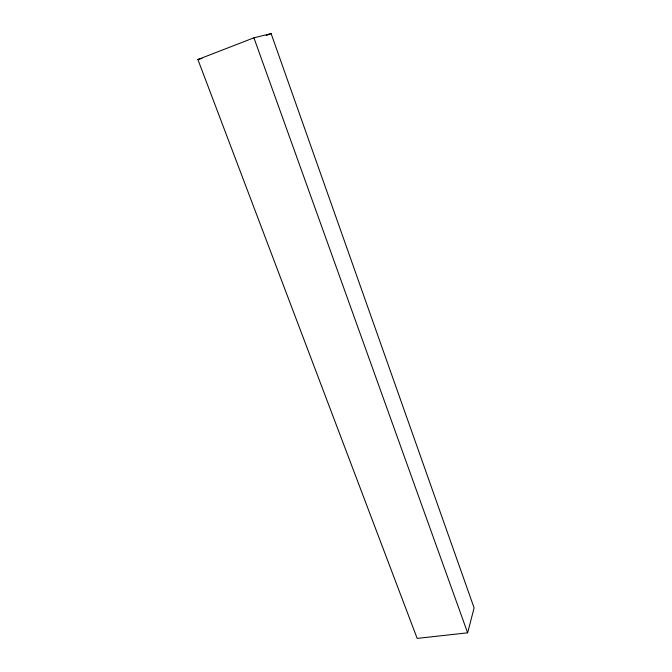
<?xml version="1.0" encoding="UTF-8"?>
<svg xmlns="http://www.w3.org/2000/svg" width="672" height="672" viewBox="0 0 672 672"><rect width="100%" height="100%" fill="white"/><g stroke="black" fill="none" stroke-linecap="round" stroke-linejoin="round"><path stroke-width="1.01" d="M467.62 632.822L474.113 607.925L271.11 33.6L253.915 37.817L197.887 59.514L417.161 638.4L467.62 632.822L253.915 37.817M266.288 35.465L271.11 33.6M197.887 59.514L201.928 58.447"/></g></svg>
